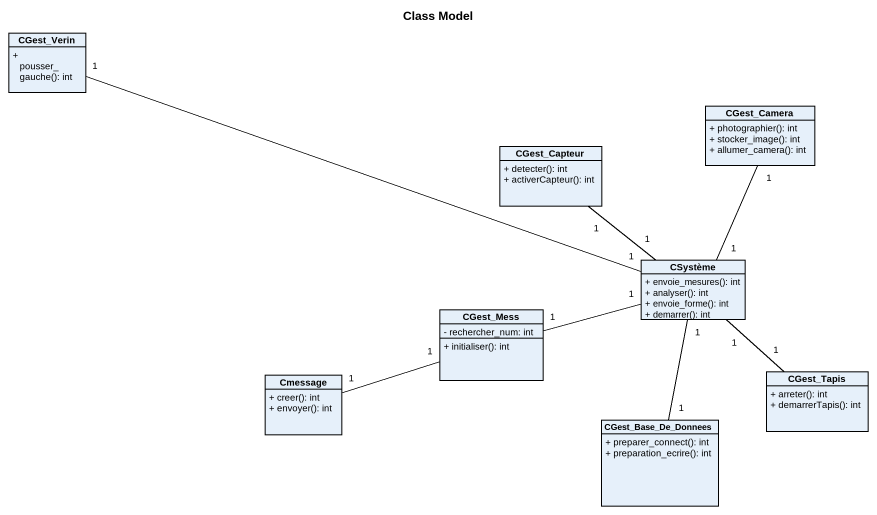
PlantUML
@startuml
title Class Model
hide circle
hide empty members
skinparam classAttributeIconSize 0
class CGest_Verin {
  + pousser_gauche(): int
}
class CGest_Camera {
  + photographier(): int
  + stocker_image(): int
  + allumer_camera(): int
}
class CGest_Capteur {
  + detecter(): int
  + activerCapteur(): int
}
class CSystème {
  + envoie_mesures(): int
  + analyser(): int
  + envoie_forme(): int
  + demarrer(): int
}
class CGest_Mess {
  - rechercher_num: int
  + initialiser(): int
}
class Cmessage {
  + creer(): int
  + envoyer(): int
}
class CGest_Tapis {
  + arreter(): int
  + demarrerTapis(): int
}
class CGest_Base_De_Donnees {
  + preparer_connect(): int
  + preparation_ecrire(): int
}
CSystème "1" -left- "1" CGest_Verin
CSystème "1" -up- "1" CGest_Camera
CSystème "1" -up- "1" CGest_Capteur
CSystème "1" -left- "1" CGest_Mess
CSystème "1" -- "1" CGest_Tapis
CSystème "1" -- "1" CGest_Base_De_Donnees
CGest_Mess "1" -left- "1" Cmessage
@enduml
